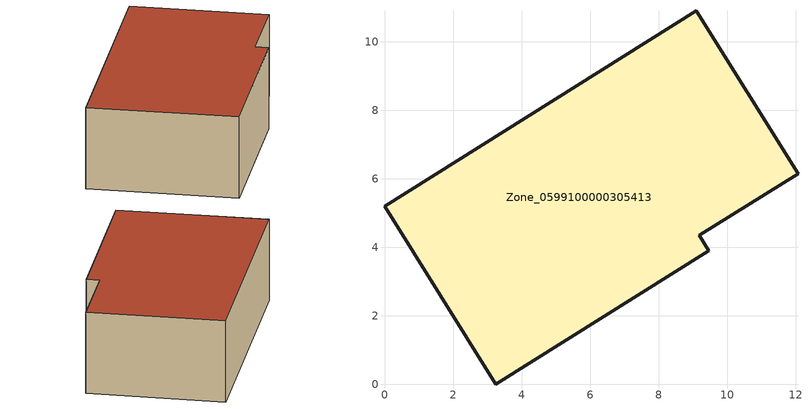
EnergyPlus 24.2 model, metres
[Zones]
Zone_0599100000305413
 floor ground (C_G): 0,5.2 9.1,10.91 12.06,6.15 9.18,4.35 9.46,3.9 3.25,0 z0
 wall outside (C_F): 3.25,0 9.46,3.9 9.18,4.35 12.06,6.15 9.1,10.91 0,5.2 3.25,0 z0:3.46
 roof outside (C_R): 9.1,10.91 0,5.2 3.25,0 9.46,3.9 9.18,4.35 12.06,6.15 z3.46
[BUILDING]
Pand.0599100000305413: North Axis=0; Terrain=City; Loads Convergence Tolerance Value=0.04; Temperature Convergence Tolerance Value=0.4; Solar Distribution=FullExterior; Maximum Number of Warmup Days=25; Minimum Number of Warmup Days=1
[Site:Location]
Rotterdam.The.Hague.AP_ZH_NLD Design_Conditions: Latitude=51.96; Longitude=4.45; Time Zone=1; Elevation=-4.5
[SITE:GROUNDTEMPERATURE:BUILDINGSURFACE]
18, 18, 18, 18, 18, 18, 18, 18, 18, 18, 18, 18
[MATERIAL] Thermal Absorptance=0.9; Solar Absorptance=0.7; Visible Absorptance=0.7
Name | Roughness | Thickness | Conductivity | Density | Specific Heat
G.TI.1946 | MediumSmooth | 0.15 | 1 | 540 | 1210
F.TI.1946 | Rough | 0.3 | 0.857143 | 1920 | 840
R.TI.1946 | MediumRough | 0.2 | 0.1 | 1500 | 1000
[CONSTRUCTION]
C_G: G.TI.1946
C_F: F.TI.1946
C_R: R.TI.1946
[ZONE]
Zone_0599100000305413: Type=1; Multiplier=1; Ceiling Height=Autocalculate; Volume=Autocalculate; Floor Area=autocalculate; Part of Total Floor Area=Yes
[ZONEINFILTRATION:DESIGNFLOWRATE]
Infil_Zone_0599100000305413: Zone or ZoneList or Space or SpaceList=Zone_0599100000305413; Schedule=AlwaysOn; Design Flow Rate Calculation Method=Flow/Area; Flow Rate per Floor Area=0.003; Constant Term Coefficient=1; Temperature Term Coefficient=0; Velocity Term Coefficient=0; Velocity Squared Term Coefficient=0
[HVACTEMPLATE:ZONE:IDEALLOADSAIRSYSTEM]
Zone_0599100000305413: Maximum Heating Supply Air Temperature=50; Minimum Cooling Supply Air Temperature=13; Maximum Heating Supply Air Humidity Ratio=0.0156; Minimum Cooling Supply Air Humidity Ratio=0.0077; Heating Limit=NoLimit; Cooling Limit=NoLimit; Dehumidification Control Type=ConstantSensibleHeatRatio; Cooling Sensible Heat Ratio=0.7; Dehumidification Setpoint=60; Humidification Control Type=None; Humidification Setpoint=30; Outdoor Air Method=None; Outdoor Air Flow Rate per Person=0.00944; Outdoor Air Flow Rate per Zone Floor Area=0; Outdoor Air Flow Rate per Zone=0; Demand Controlled Ventilation Type=None; Outdoor Air Economizer Type=NoEconomizer; Heat Recovery Type=None; Sensible Heat Recovery Effectiveness=0.7; Latent Heat Recovery Effectiveness=0.65
[ZONECONTROL:THERMOSTAT]
ThermostatControl_Zone_0599100000305413: Zone or ZoneList=Zone_0599100000305413; Control Type Schedule=DualSetpointControlType; Control 1=Thermostat_Zone_0599100000305413; Temperature Difference Between Cutout And Setpoint=0
[THERMOSTATSETPOINT:DUALSETPOINT]
Thermostat_Zone_0599100000305413: Heating Setpoint Temperature Schedule=HeatingSetpoint_Zone_0599100000305413; Cooling Setpoint Temperature Schedule=CoolingSetpoint_Zone_0599100000305413
[SCHEDULE:COMPACT]
HeatingSetpoint_Zone_0599100000305413: Through: 12/31, For: AllDays, Until: 24:00, 21
CoolingSetpoint_Zone_0599100000305413: Through: 12/31, For: AllDays, Until: 24:00, 24
DualSetpointControlType: Through: 12/31, For: AllDays, Until: 24:00, 4
AlwaysOn: Through: 12/31, For: AllDays, Until: 24:00, 1
